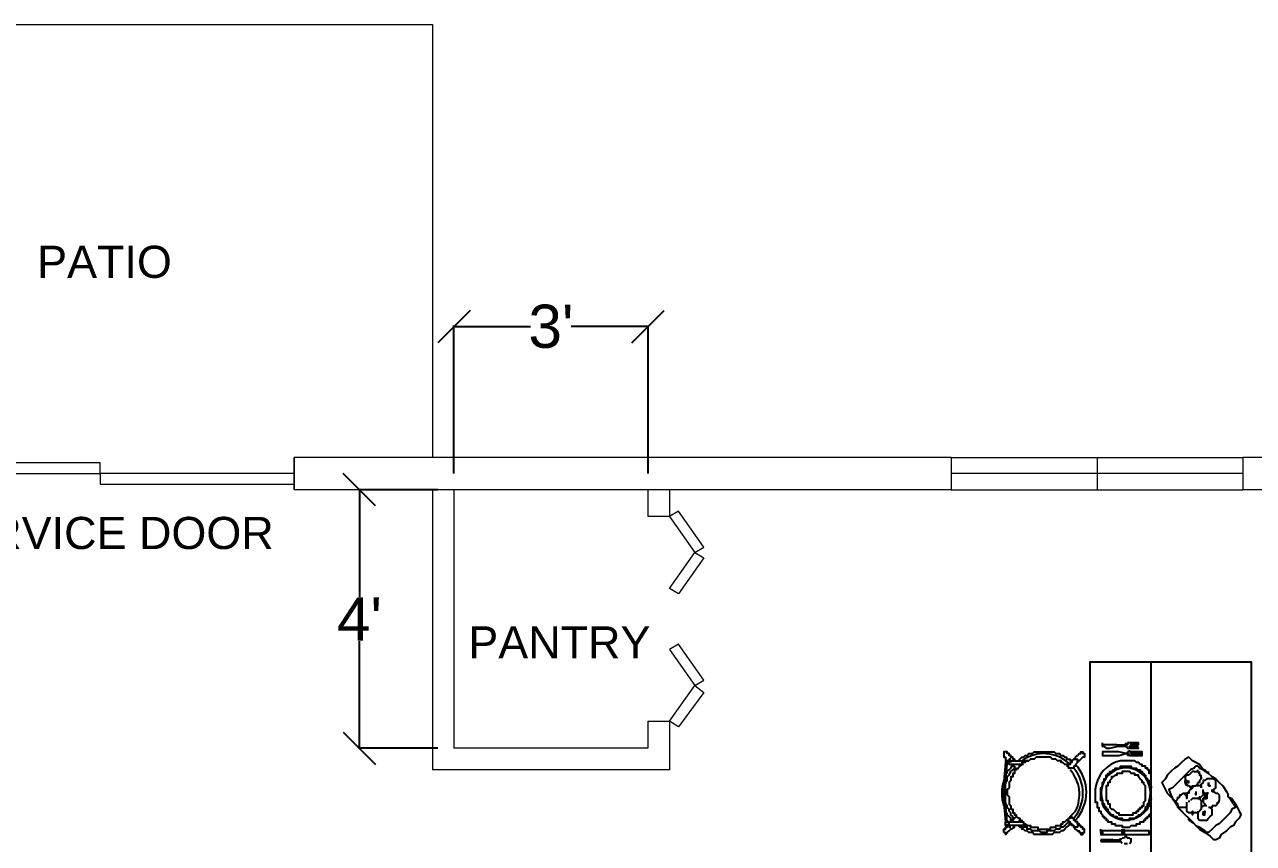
# Model space of a CAD drawing. Header units: inches. Extents: x 2489 to 11897, y 91 to 1364.
# Drawn here: x 5285.3 to 5512.8, y 1075.4 to 1227.1 of the extents above; entities that cross this region are included whole.
import ezdxf

# ---------------------------------------------------------------- set-up
doc = ezdxf.new("R2010")
doc.units = ezdxf.units.IN
doc.header["$MEASUREMENT"] = 0
doc.layers.add('PDF2_Geometry', color=7, linetype='Continuous')
doc.layers.add('PDF2_Text', color=7, linetype='Continuous')
doc.styles.add('PDF Arial', font='arial.ttf')
doc.styles.get("Standard").update_dxf_attribs({"font": 'arial.ttf'})
doc.dimstyles.get("Standard").update_dxf_attribs({"dimtxt": 8, "dimasz": 6, "dimexe": 0.18, "dimexo": 3, "dimgap": 0.09, "dimtad": 0, "dimtih": 1, "dimtoh": 1, "dimdec": 4, "dimzin": 0, "dimdsep": 46, "dimlunit": 4, "dimtxsty": 'Standard', "dimblk": 'OBLIQUE', "dimcen": 0.09, "dimadec": 0, "dimazin": 0, "dimtfac": 1, "dimtdec": 4, "dimtofl": 0, "dimtmove": 0, "dimatfit": 3, "dimldrblk": 'OBLIQUE', "dimfxl": 1, "dimtolj": 1, "dimtzin": 0, "dimarcsym": 0})

# ---------------------------------------------------------------- blocks, each defined once
blk = doc.blocks.new('_Oblique')
at = {"color": 0, "linetype": 'ByBlock', "lineweight": -2}
blk.add_line((-0.5, -0.5), (0.5, 0.5), dxfattribs=at)
blk = doc.blocks.new('*D144')
at = {"layer": 'Defpoints', "color": 0, "lineweight": 15, "transparency": 16777216}
for p in [(5347.27, 1140.93), (5364.77, 1140.93), (5364.77, 1093.04)]:
    blk.add_point(p, dxfattribs=at)
at = {"layer": 'PDF2_Geometry', "color": 0, "lineweight": -2, "transparency": 16777216}
for p, q in [((5361.77, 1140.93), (5347.09, 1140.93)), ((5347.27, 1140.93), (5347.27, 1121.07)), ((5347.27, 1093.04), (5347.27, 1112.89)), ((5361.77, 1093.04), (5347.09, 1093.04))]:
    blk.add_line(p, q, dxfattribs=at)
at = {"layer": 'PDF2_Geometry', "color": 0, "lineweight": -2, "transparency": 16777216, "xscale": 6, "yscale": 6, "zscale": 6}
for p, rotation in [((5347.27, 1140.93), 90), ((5347.27, 1093.04), 270)]:
    blk.add_blockref('_Oblique', p, dxfattribs=dict(at, rotation=rotation))
at = {"layer": 'PDF2_Geometry', "color": 0, "lineweight": 9, "transparency": 16777216, "insert": (5347.27, 1116.98), "char_height": 8, "attachment_point": 5}
blk.add_mtext("\\A1;4'", dxfattribs=at)
blk = doc.blocks.new('*D145')
at = {"layer": 'Defpoints', "color": 0, "lineweight": 15, "transparency": 16777216}
for p in [(5400.7, 1171.15), (5364.77, 1140.93), (5400.7, 1140.93)]:
    blk.add_point(p, dxfattribs=at)
at = {"layer": 'PDF2_Geometry', "color": 0, "lineweight": -2, "transparency": 16777216}
for p, q in [((5364.77, 1143.93), (5364.77, 1171.33)), ((5364.77, 1171.15), (5378.97, 1171.15)), ((5400.7, 1171.15), (5386.5, 1171.15)), ((5400.7, 1143.93), (5400.7, 1171.33))]:
    blk.add_line(p, q, dxfattribs=at)
at = {"layer": 'PDF2_Geometry', "color": 0, "lineweight": -2, "transparency": 16777216, "xscale": 6, "yscale": 6, "zscale": 6, "rotation": 180}
blk.add_blockref('_Oblique', (5364.77, 1171.15), dxfattribs=at)
at = {"layer": 'PDF2_Geometry', "color": 0, "lineweight": -2, "transparency": 16777216, "xscale": 6, "yscale": 6, "zscale": 6}
blk.add_blockref('_Oblique', (5400.7, 1171.15), dxfattribs=at)
at = {"layer": 'PDF2_Geometry', "color": 0, "lineweight": 9, "transparency": 16777216, "insert": (5382.73, 1171.15), "char_height": 8, "attachment_point": 5}
blk.add_mtext("\\A1;3'", dxfattribs=at)

msp = doc.modelspace()

# ---------------------------------------------------------------- linework, layer by layer
at = {"layer": 'PDF2_Geometry', "lineweight": 9}
for p, q in [((5456.85133, 1146.91351), (5456.85132, 1140.92625)), ((5456.85133, 1146.91351), (5510.85132, 1146.91351)), ((5483.85132, 1146.91351), (5483.85132, 1140.92625)), ((5510.85132, 1146.91351), (5510.85132, 1140.92625)), ((5510.85132, 1143.92629), (5456.85132, 1143.92629)), ((5456.85132, 1140.92629), (5510.85132, 1140.92629))]:
    msp.add_line(p, q, dxfattribs=at)
for points in [[(5240.70423, 1216.77058), (5240.70423, 1227.08193), (5360.78094, 1227.08193), (5360.78094, 1146.91989)], [(5362.11146, 1140.93268), (5340.49101, 1140.93268)], [(5404.68717, 1135.94329), (5409.34387, 1129.29094), (5411.00696, 1128.29298), (5406.35026, 1121.64063), (5404.68717, 1122.63846), (5409.34387, 1129.29094), (5411.00696, 1130.28876), (5406.35026, 1136.94124), (5404.68717, 1135.94329), (5400.69568, 1135.94329)], [(5400.69568, 1098.02433), (5404.68717, 1098.02433), (5409.34387, 1104.67681), (5411.00696, 1105.67464), (5406.35026, 1112.32711), (5404.68717, 1111.32929), (5409.34387, 1104.67681), (5411.00696, 1103.34629), (5406.35026, 1097.02651), (5404.68717, 1098.02433)]]:
    msp.add_lwpolyline(points, dxfattribs=at)
at = {"layer": 'PDF2_Geometry', "lineweight": 20}
for points in [[(5456.85133, 1146.91351), (5335.16902, 1146.91986)], [(5335.16905, 1143.92628), (5335.16905, 1146.91988)], [(5606.92164, 1146.91986), (5510.85132, 1146.91986)], [(5456.85132, 1140.92625), (5335.169, 1140.93271)], [(5360.78094, 1140.93271), (5360.78094, 1089.04357)], [(5364.77241, 1140.93271), (5364.77241, 1093.03504)], [(5400.69565, 1140.93271), (5400.69565, 1135.94335)], [(5404.68712, 1140.93271), (5404.68712, 1135.94335)], [(5600.93448, 1140.93264), (5510.85132, 1140.93264)], [(5400.69565, 1098.0244), (5400.69565, 1093.03504)], [(5404.68712, 1098.0244), (5404.68712, 1089.04357)], [(5400.69568, 1093.03501), (5364.77244, 1093.03501)], [(5404.68714, 1089.04354), (5360.78094, 1089.04354)]]:
    msp.add_lwpolyline(points, dxfattribs=at)
msp.add_lwpolyline([(5335.16905, 1146.91988), (5335.16905, 1140.93268)], close=True, dxfattribs=at)
msp.add_lwpolyline([(5335.16905, 1146.91988), (5335.16905, 1140.93268)], close=True, dxfattribs=at)
at = {"layer": 'PDF2_Geometry', "lineweight": 9}
for points in [[(5299.24581, 1143.92628), (5299.24581, 1145.92207), (5263.32258, 1145.92207), (5263.32258, 1143.92628)], [(5335.16905, 1141.9305), (5335.16905, 1143.92628), (5299.24581, 1143.92628), (5299.24581, 1141.9305)]]:
    msp.add_lwpolyline(points, close=True, dxfattribs=at)
at = {"layer": 'PDF2_Geometry', "lineweight": 25}
for points in [[(5512.45688, 1040.48064), (5512.45688, 1063.76425), (5512.45688, 1064.42951), (5512.45688, 1109.00094), (5493.82997, 1109.00094), (5482.5208, 1109.00094), (5482.5208, 1001.89643), (5511.45899, 1001.89643), (5511.45899, 1011.54251)], [(5468.55071, 1091.03929), (5468.21809, 1091.03929), (5468.21809, 1091.37191), (5467.88547, 1091.37191), (5467.88547, 1091.70453), (5467.55285, 1091.70453), (5467.55285, 1092.03716), (5467.22022, 1092.03716), (5467.22022, 1092.36978), (5466.8876, 1092.36978), (5466.55498, 1092.36978), (5466.55498, 1092.03716), (5466.55498, 1091.70453), (5466.55498, 1091.37191), (5466.8876, 1091.37191), (5466.8876, 1091.03929), (5467.22022, 1090.70667)], [(5469.21591, 1090.70672), (5469.54853, 1091.03934), (5469.88115, 1091.37197), (5470.21378, 1091.37197), (5470.5464, 1091.70459), (5470.87902, 1091.70459), (5471.21164, 1092.03721), (5471.54427, 1092.03721), (5471.87689, 1092.03721), (5472.20951, 1092.36983), (5472.54213, 1092.36983), (5472.87476, 1092.36983), (5473.20738, 1092.36983), (5473.54, 1092.36983), (5473.87262, 1092.36983), (5474.20525, 1092.36983), (5474.53787, 1092.36983), (5474.87049, 1092.36983), (5475.20312, 1092.36983), (5475.53574, 1092.36983), (5475.86836, 1092.36983), (5476.20098, 1092.03721), (5476.53361, 1092.03721), (5476.86623, 1092.03721), (5477.19885, 1091.70459), (5477.53147, 1091.70459), (5477.8641, 1091.37197), (5478.19672, 1091.37197), (5478.19672, 1091.03934), (5478.52934, 1091.03934), (5478.86196, 1091.03934), (5478.86196, 1090.70672), (5479.19459, 1090.70672), (5479.52721, 1091.03934)], [(5479.85986, 1091.03925), (5479.52724, 1091.03925), (5479.85986, 1091.03925), (5479.85986, 1091.37187), (5480.19248, 1091.70449), (5480.52511, 1092.03712), (5480.85773, 1092.03712), (5480.85773, 1092.36974), (5481.19035, 1092.36974), (5481.19035, 1092.03712), (5481.52297, 1092.03712), (5481.52297, 1091.70449), (5481.52297, 1091.37187), (5481.19035, 1091.37187), (5480.85773, 1091.03925), (5480.52511, 1090.70663), (5480.19248, 1090.374), (5479.85986, 1090.04138), (5479.85986, 1089.70876), (5479.52724, 1089.70876), (5479.52724, 1089.37614), (5479.19462, 1089.37614), (5478.86199, 1089.37614), (5478.52937, 1089.37614), (5478.52937, 1089.70876), (5478.19675, 1089.70876)], [(5484.84918, 1093.36771), (5484.84918, 1093.70033), (5484.84918, 1094.03295)], [(5486.17967, 1093.70026), (5485.51442, 1093.70026), (5485.1818, 1093.70026), (5484.84918, 1093.70026)], [(5485.18184, 1093.36764), (5484.84921, 1093.36764), (5484.84921, 1093.70033)], [(5485.18184, 1092.36981), (5484.84921, 1092.36981), (5484.84921, 1092.03712), (5484.84921, 1091.70455), (5485.18183, 1091.70455)], [(5486.17966, 1092.36981), (5485.84704, 1092.36981), (5485.18179, 1092.36981)], [(5485.1818, 1093.36764), (5485.51442, 1093.03501), (5486.17967, 1093.03501)], [(5486.17967, 1091.70455), (5487.84282, 1091.70455), (5489.17328, 1092.03712), (5487.84282, 1092.36981), (5486.17967, 1092.36981)], [(5487.51019, 1093.70028), (5486.1797, 1093.70028)], [(5486.1797, 1093.03504), (5487.51019, 1093.36766)], [(5487.51016, 1093.70026), (5488.84065, 1093.70026), (5489.17327, 1093.70026)], [(5489.17327, 1093.36764), (5488.84065, 1093.36764), (5487.51016, 1093.36764)], [(5489.17326, 1093.70029), (5489.50588, 1093.70029)], [(5489.17326, 1093.36767), (5489.50588, 1093.03505)], [(5489.17328, 1093.36771), (5489.17328, 1093.70033), (5489.17328, 1094.03295)], [(5489.8385, 1092.3698), (5489.50588, 1092.3698)], [(5489.50591, 1093.03507), (5490.17117, 1093.03507), (5490.17117, 1093.36764), (5489.83854, 1093.36764), (5490.17117, 1093.70033), (5491.50163, 1093.70033), (5491.50163, 1094.0329), (5490.17117, 1094.0329), (5489.50591, 1094.0329)], [(5489.50591, 1092.36981), (5489.50591, 1092.03712), (5489.50591, 1091.70455)], [(5489.50593, 1094.03291), (5489.50593, 1093.70028)], [(5489.50593, 1093.03504), (5489.50593, 1093.36766)], [(5489.83854, 1092.03712), (5489.83854, 1091.70455), (5490.5038, 1091.70455), (5492.16689, 1091.70455), (5490.5038, 1091.70455), (5492.16689, 1091.70455), (5492.16689, 1092.03712), (5492.16689, 1092.36981), (5490.5038, 1092.36981), (5492.16689, 1092.36981), (5490.5038, 1092.36981), (5489.83854, 1092.36981), (5489.83854, 1092.70238)], [(5490.17117, 1093.70033), (5490.17117, 1094.0329)], [(5490.17117, 1093.70033), (5491.50163, 1093.70033), (5490.17117, 1093.70033)], [(5491.50163, 1093.36764), (5490.17117, 1093.36764), (5491.50163, 1093.36764)], [(5490.17117, 1092.03712), (5490.17117, 1092.36981)], [(5467.22019, 1090.70672), (5466.88756, 1090.70672), (5466.88756, 1090.37403), (5466.88756, 1090.04146), (5467.22019, 1090.04146), (5467.22019, 1090.37403), (5467.55282, 1090.37403), (5467.55282, 1090.70665), (5467.2202, 1090.70665), (5467.55282, 1090.70665), (5467.88545, 1090.70665), (5468.21807, 1090.70665), (5468.55069, 1090.70665), (5468.88331, 1090.70665), (5469.21594, 1090.70665), (5469.54856, 1090.70665), (5469.88118, 1090.70665), (5470.2138, 1090.70665), (5470.54643, 1090.70665), (5470.87905, 1090.70665), (5471.21167, 1090.70665)], [(5467.22019, 1088.37837), (5467.22019, 1088.71094), (5467.55282, 1089.04351), (5467.88545, 1089.3762), (5468.21808, 1090.04146)], [(5467.88545, 1090.04146), (5468.21807, 1090.04146), (5468.21807, 1089.70884), (5468.5507, 1089.70884), (5468.5507, 1089.37622), (5468.88332, 1089.37622), (5468.88332, 1089.04359), (5468.5507, 1089.04359), (5468.5507, 1088.71097), (5468.5507, 1088.37835), (5468.21807, 1088.37835), (5468.21807, 1088.04573), (5468.21807, 1087.7131), (5467.88545, 1087.7131), (5467.88545, 1087.38048), (5467.88545, 1087.04786), (5467.55283, 1086.71524), (5467.55283, 1086.38261), (5467.55283, 1086.04999), (5467.55283, 1085.71737), (5467.22021, 1085.38475), (5467.22021, 1085.05212), (5467.22021, 1084.7195), (5467.22021, 1084.38688), (5467.55283, 1084.05426), (5467.55283, 1083.72163), (5467.55283, 1083.38901), (5467.55283, 1083.05639), (5467.55283, 1082.72377), (5467.88545, 1082.39114), (5467.88545, 1082.05852), (5467.88545, 1081.7259), (5468.21807, 1081.7259), (5468.21807, 1081.39328), (5468.21807, 1081.06065), (5468.5507, 1081.06065), (5468.5507, 1080.72803), (5468.88332, 1080.72803), (5468.88332, 1080.39541), (5469.21594, 1080.06278), (5469.54856, 1080.06278), (5469.54856, 1079.73016), (5469.88119, 1079.73016), (5469.88119, 1079.39754), (5470.21381, 1079.39754), (5470.21381, 1079.06492), (5470.54643, 1079.06492), (5470.87905, 1078.73229), (5471.21168, 1078.73229)], [(5467.88545, 1091.03929), (5467.55282, 1091.03929), (5467.55282, 1090.70672)], [(5479.19463, 1090.70672), (5479.19463, 1090.3741), (5478.862, 1090.3741), (5478.862, 1090.04148), (5478.52938, 1090.04148), (5478.19676, 1090.04148), (5477.86414, 1090.04148), (5477.53151, 1090.3741), (5477.19889, 1090.3741), (5477.19889, 1090.70672), (5476.86627, 1090.70672), (5476.53364, 1090.70672), (5476.20102, 1091.03934), (5475.8684, 1091.03934), (5475.53578, 1091.03934), (5475.20315, 1091.37197), (5474.87053, 1091.37197), (5474.53791, 1091.37197), (5474.20529, 1091.37197), (5473.87266, 1091.37197), (5473.54004, 1091.37197), (5473.20742, 1091.37197), (5472.8748, 1091.37197), (5472.54217, 1091.37197), (5472.20955, 1091.03934), (5471.87693, 1091.03934), (5471.54431, 1091.03934), (5471.21168, 1090.70672), (5470.87906, 1090.70672), (5470.54644, 1090.70672), (5470.54644, 1090.3741), (5470.21382, 1090.3741), (5469.88119, 1090.3741), (5469.88119, 1090.04148), (5469.54857, 1090.04148), (5469.21595, 1090.04148), (5468.88333, 1090.04148), (5468.5507, 1090.04148), (5468.21808, 1090.04148), (5467.88546, 1090.04148), (5467.55284, 1090.04148), (5467.55284, 1090.3741)], [(5467.88545, 1090.37403), (5467.88545, 1090.70672)], [(5468.21808, 1091.03929), (5468.55071, 1091.03929), (5468.55071, 1090.70672)], [(5470.2138, 1090.04146), (5469.88117, 1090.04146), (5469.54854, 1089.70877), (5469.21591, 1089.3762), (5468.88328, 1089.04351)], [(5469.21591, 1090.04146), (5469.54854, 1090.04146), (5469.54854, 1089.70877)], [(5479.52722, 1091.03925), (5479.1946, 1090.70663)], [(5479.52725, 1091.03929), (5479.85982, 1091.03929), (5480.19245, 1091.03929), (5480.19245, 1090.70672), (5480.19245, 1090.37403), (5480.19245, 1090.70672)], [(5485.18179, 1091.70456), (5485.84704, 1091.70456), (5486.17966, 1091.70456)], [(5489.17328, 1092.03712), (5489.50591, 1092.03712), (5489.17328, 1092.03712)], [(5489.8385, 1091.70455), (5489.50588, 1091.70455)], [(5490.17117, 1092.03712), (5492.16689, 1092.03712), (5490.17117, 1092.03712)], [(5492.16689, 1091.70455), (5492.16689, 1092.03712)], [(5499.48458, 1090.3741), (5498.81933, 1089.70886)], [(5501.48034, 1090.70672), (5500.81508, 1091.37198), (5500.14982, 1091.03929), (5499.48456, 1090.37403)], [(5504.47394, 1088.37831), (5503.47607, 1089.04355), (5502.81083, 1090.04142), (5501.48034, 1090.70667)], [(5466.88756, 1086.0499), (5466.88756, 1086.38252), (5466.88756, 1086.71514), (5467.22018, 1087.04777), (5467.22018, 1087.71301), (5467.55281, 1088.04564), (5467.88543, 1088.71088), (5468.21805, 1089.0435), (5468.55067, 1089.37613)], [(5498.81936, 1089.70877), (5498.1541, 1089.3762), (5497.48884, 1088.71094), (5496.82358, 1088.04568), (5496.49095, 1087.38042), (5495.82575, 1086.71516), (5496.15838, 1086.0499), (5496.82358, 1084.71951), (5497.82147, 1083.72155), (5498.48673, 1082.72372), (5498.48673, 1083.05642), (5498.48673, 1083.38898), (5498.81936, 1083.72155), (5498.81936, 1084.05425)], [(5502.8108, 1089.3762), (5502.47817, 1089.70877), (5502.14554, 1089.70877), (5501.81297, 1089.3762), (5501.14771, 1089.04351), (5500.48245, 1088.37837), (5499.81719, 1087.71311), (5499.15193, 1087.04785), (5498.48673, 1086.38259), (5497.82147, 1085.71733), (5497.15621, 1085.38476), (5497.48884, 1084.38681), (5497.82147, 1083.72155), (5498.48673, 1083.05642), (5498.81936, 1082.39116), (5498.81936, 1082.72372), (5498.48673, 1082.72372), (5499.15198, 1081.72586), (5500.14985, 1080.72799)], [(5500.48245, 1088.04568), (5500.14982, 1087.71311), (5500.14982, 1087.38042), (5500.14982, 1087.04785), (5500.14982, 1086.71516), (5500.14982, 1087.04785)], [(5500.81505, 1088.04571), (5500.48243, 1088.04571)], [(5501.14771, 1088.37837), (5500.81508, 1088.04568)], [(5501.4803, 1088.71095), (5501.14768, 1088.37833)], [(5501.81292, 1088.71094), (5501.4803, 1088.71094)], [(5501.81297, 1088.71094), (5502.14554, 1088.71094), (5502.47817, 1088.71094), (5502.8108, 1088.37837), (5502.8108, 1088.04568), (5503.14343, 1088.04568)], [(5502.47817, 1088.71094), (5502.47817, 1089.04356)], [(5503.14343, 1087.38042), (5503.14343, 1087.71311), (5503.14343, 1087.38042), (5502.8108, 1087.04785), (5502.8108, 1086.71516), (5502.47817, 1086.71516)], [(5502.81079, 1089.37614), (5503.80865, 1089.04352), (5504.4739, 1088.37828)], [(5502.81079, 1088.37832), (5502.81079, 1088.71094)], [(5503.14341, 1087.71308), (5503.14341, 1088.04571)], [(5505.80441, 1087.38042), (5505.13915, 1087.71311), (5504.47395, 1088.37837), (5504.47395, 1088.71094)], [(5466.88756, 1085.71729), (5466.88756, 1086.04991)], [(5500.14981, 1087.04784), (5500.14981, 1086.71522), (5500.14981, 1086.38259)], [(5500.14981, 1087.04783), (5500.14981, 1086.71521)], [(5500.48245, 1087.04785), (5500.48245, 1086.71516), (5500.48245, 1087.04785), (5500.14982, 1087.04785), (5500.14982, 1086.71516), (5500.48245, 1086.71516), (5500.48245, 1087.04785), (5500.48245, 1086.71516), (5500.81508, 1086.71516), (5500.48245, 1086.71516), (5500.14982, 1086.71516)], [(5500.14982, 1086.38259), (5500.48245, 1086.38259)], [(5500.48243, 1086.04997), (5500.48243, 1086.38259)], [(5500.48243, 1086.38258), (5500.48243, 1086.04996)], [(5501.14771, 1086.0499), (5501.14771, 1085.71733), (5500.81508, 1086.0499), (5500.48245, 1086.0499)], [(5500.81505, 1086.71522), (5500.81505, 1087.04784)], [(5501.14771, 1085.71733), (5501.48034, 1086.0499), (5501.48034, 1085.71733), (5501.14771, 1085.38476), (5500.81508, 1085.05207), (5500.81508, 1084.71951), (5500.81508, 1085.05207)], [(5501.4803, 1086.04997), (5501.81292, 1086.04997), (5502.14554, 1086.04997)], [(5502.47817, 1086.0499), (5502.14554, 1086.0499), (5502.47817, 1086.38259), (5502.47817, 1086.71522)], [(5502.81081, 1086.04992), (5502.47819, 1086.04992)], [(5503.47606, 1086.71516), (5503.14343, 1086.38259), (5503.14343, 1086.0499), (5502.8108, 1086.0499)], [(5503.14343, 1085.7173), (5503.14343, 1086.04992), (5503.14343, 1086.38255)], [(5503.14343, 1086.0499), (5503.14343, 1085.71733)], [(5503.80867, 1087.04785), (5503.47605, 1087.04785), (5503.47605, 1086.71523)], [(5503.47605, 1085.05212), (5503.47605, 1085.38474)], [(5505.47178, 1087.38042), (5505.13915, 1087.38042), (5504.80652, 1087.38042), (5504.47395, 1087.38042), (5504.14132, 1087.38042), (5503.80869, 1087.04785)], [(5504.80654, 1086.04999), (5504.47392, 1086.38261)], [(5504.47395, 1086.38259), (5504.47395, 1086.71516)], [(5504.47395, 1086.38259), (5504.47395, 1086.71516)], [(5504.47395, 1086.0499), (5504.47395, 1086.38259)], [(5504.47395, 1086.38259), (5504.47395, 1086.0499)], [(5504.47395, 1086.0499), (5504.47395, 1086.38259)], [(5505.13915, 1085.05207), (5505.47178, 1085.05207), (5505.47178, 1085.38476), (5505.13915, 1085.05207), (5505.13915, 1085.38476)], [(5505.13915, 1085.05207), (5505.13915, 1085.38469)], [(5505.47178, 1085.38476), (5505.80441, 1085.71733), (5505.80441, 1086.0499), (5505.80441, 1086.38259), (5505.80441, 1086.71516), (5505.80441, 1087.04785), (5505.47178, 1087.38048)], [(5505.80439, 1087.38041), (5506.46963, 1086.71516), (5507.13488, 1086.04992), (5507.80012, 1085.05205), (5508.13275, 1084.38681)], [(5466.55493, 1084.38681), (5466.55493, 1084.71951), (5466.55493, 1085.05207)], [(5466.88756, 1083.72155), (5466.88756, 1084.05417)], [(5468.55071, 1080.06281), (5468.21809, 1080.06281), (5468.21809, 1080.39543), (5467.88547, 1080.72805), (5467.88547, 1081.06068), (5467.55285, 1081.3933), (5467.55285, 1081.72592), (5467.22022, 1082.05855), (5467.22022, 1082.39117), (5466.8876, 1082.72379), (5466.8876, 1083.05641), (5466.8876, 1083.38904), (5466.8876, 1083.72166)], [(5484.84921, 1082.72372), (5484.84921, 1083.05642)], [(5498.81936, 1083.72155), (5499.15193, 1084.05425), (5499.15193, 1084.38681), (5499.48456, 1084.38681), (5499.81719, 1084.71951), (5500.14982, 1084.71951), (5500.48245, 1084.71951), (5500.48245, 1084.38681), (5500.48245, 1084.05425), (5500.48245, 1083.72155), (5500.48245, 1084.05425), (5500.48245, 1084.38681), (5500.48245, 1084.05425), (5500.48245, 1083.72155), (5500.48245, 1084.05425)], [(5502.47817, 1083.72155), (5502.8108, 1083.72155), (5502.8108, 1084.05425), (5502.8108, 1083.72155), (5503.14343, 1083.38898), (5503.14343, 1083.05642), (5503.14343, 1082.72372), (5503.14343, 1082.05846), (5503.14343, 1081.7259), (5502.8108, 1081.3932), (5502.47817, 1081.06064), (5502.14554, 1081.06064), (5501.48034, 1081.06064), (5500.81508, 1081.06064), (5500.48245, 1081.3932), (5500.48245, 1081.7259), (5500.48245, 1082.05846), (5500.14982, 1082.05846), (5499.81719, 1082.05846), (5499.48456, 1082.05846), (5499.15193, 1082.05846), (5498.81936, 1082.05846), (5498.81936, 1082.39116), (5498.81936, 1082.05846), (5499.48456, 1081.3932), (5500.1498, 1080.72796), (5500.81505, 1080.06271), (5501.48029, 1079.39747), (5502.14554, 1078.73222), (5502.81079, 1078.3996), (5503.80865, 1077.73435)], [(5500.1498, 1084.38681), (5500.1498, 1084.71943)], [(5500.81508, 1084.71951), (5500.48245, 1084.71951)], [(5500.48245, 1082.05846), (5500.48245, 1082.72372), (5500.48245, 1083.05642)], [(5500.81508, 1083.38898), (5500.81508, 1083.05642)], [(5501.81297, 1083.72155), (5501.48034, 1083.72155), (5501.14771, 1083.38898)], [(5502.47816, 1083.72156), (5501.81292, 1083.72156)], [(5502.14554, 1085.05207), (5502.14554, 1084.71951), (5502.14554, 1084.38681), (5502.14554, 1084.71951), (5502.14554, 1084.38681), (5502.14554, 1084.71943)], [(5503.47606, 1084.71943), (5503.47606, 1084.38681), (5503.14343, 1084.05425), (5502.8108, 1083.72155), (5502.47817, 1083.72155)], [(5503.80865, 1084.38682), (5503.80865, 1084.0542), (5503.47603, 1083.72158)], [(5503.47603, 1083.38895), (5503.47603, 1083.05633)], [(5503.47606, 1084.71951), (5503.47606, 1085.05207), (5503.80869, 1084.71951), (5504.14132, 1084.71951), (5504.14132, 1084.38681), (5503.80869, 1084.38681), (5503.80869, 1084.05425), (5503.80869, 1083.72155), (5504.14132, 1083.72155), (5504.14132, 1084.05425), (5503.80869, 1084.05425), (5503.80869, 1083.72155)], [(5503.47606, 1083.05642), (5503.80869, 1082.72372), (5503.80869, 1082.39116), (5503.47606, 1082.39116)], [(5503.80868, 1083.72159), (5503.80868, 1084.05421)], [(5503.80869, 1084.38681), (5503.80869, 1084.05425), (5503.80869, 1084.38681), (5503.80869, 1084.05425), (5504.14132, 1084.05425), (5504.14132, 1084.38681), (5504.14132, 1084.05425), (5504.14132, 1083.72155), (5504.14132, 1084.05425), (5504.14132, 1083.72155), (5504.14132, 1084.05425), (5503.80869, 1084.05425)], [(5504.14128, 1083.72158), (5504.14128, 1084.0542)], [(5504.1413, 1083.72159), (5504.1413, 1084.05421), (5504.1413, 1084.38684)], [(5506.13704, 1083.05642), (5506.13704, 1082.72372), (5505.80441, 1082.39116), (5505.47178, 1082.39116), (5505.13915, 1082.39116)], [(5505.80439, 1084.71944), (5505.47177, 1085.05207)], [(5505.80441, 1084.71951), (5506.13704, 1084.71951), (5506.46967, 1084.38681), (5506.46967, 1084.05425)], [(5506.13701, 1083.05633), (5506.46964, 1083.05633)], [(5506.13704, 1082.72372), (5506.13704, 1083.05635)], [(5506.46966, 1083.05635), (5506.46966, 1083.38897)], [(5506.46967, 1084.38681), (5506.46967, 1084.05425), (5506.46967, 1083.72155), (5506.46967, 1083.38898)], [(5508.13275, 1084.05425), (5508.13275, 1084.38681)], [(5509.13061, 1082.72369), (5508.46537, 1083.72156), (5508.13275, 1084.05418)], [(5508.13279, 1084.05421), (5508.79803, 1083.72159), (5509.46328, 1082.72372), (5510.12852, 1081.39323)], [(5468.21808, 1079.73012), (5467.88545, 1079.73012), (5467.88545, 1080.06281), (5467.55282, 1080.39538), (5467.22019, 1080.72794), (5467.22019, 1081.06064)], [(5500.81508, 1079.73012), (5500.81508, 1080.06281), (5500.14982, 1080.72794)], [(5501.48031, 1081.06057), (5501.48031, 1081.39319)], [(5501.48034, 1081.06064), (5501.48034, 1081.3932)], [(5501.48034, 1080.72794), (5501.48034, 1081.06064)], [(5502.47817, 1081.3932), (5502.47817, 1081.06064), (5502.47817, 1080.72794), (5502.47817, 1080.39538), (5502.47817, 1080.06281), (5502.8108, 1079.73012), (5503.14343, 1079.73012), (5503.47606, 1079.73012), (5503.80869, 1079.73012), (5504.14132, 1079.73012), (5504.47395, 1080.06281), (5504.80652, 1080.39538)], [(5503.47603, 1082.39106), (5503.14341, 1082.05843)], [(5503.47603, 1080.72796), (5503.47603, 1081.06059)], [(5503.47606, 1081.3932), (5503.47606, 1081.06064), (5503.47606, 1080.72794), (5503.80869, 1080.72794), (5503.80869, 1081.06064), (5503.80869, 1081.3932), (5503.80869, 1081.06064)], [(5503.47606, 1080.72794), (5503.47606, 1081.06064)], [(5504.14128, 1082.39109), (5503.80865, 1082.39109)], [(5509.13063, 1082.72376), (5509.46326, 1082.05851), (5508.79801, 1081.72589), (5508.46539, 1081.06065), (5507.80014, 1080.3954), (5507.1349, 1079.73016), (5506.46965, 1079.06491), (5505.80441, 1078.73229), (5505.13915, 1078.06703), (5504.47395, 1077.40177), (5504.14132, 1077.40177), (5503.80869, 1077.73434)], [(5504.14132, 1082.39116), (5503.80869, 1082.39116)], [(5505.13915, 1081.7259), (5504.80652, 1082.05846), (5504.47395, 1082.05846)], [(5504.80652, 1082.05846), (5505.13915, 1082.05846), (5505.13915, 1082.39109)], [(5510.12852, 1081.39329), (5510.46115, 1080.72805), (5510.12852, 1080.0628), (5509.46328, 1079.39756), (5509.13066, 1078.73231), (5508.46541, 1078.39969), (5507.80017, 1077.73445), (5506.8023, 1077.0692), (5506.46967, 1076.40394), (5505.80441, 1076.07125), (5505.47178, 1076.07125), (5504.80652, 1076.73651)], [(5504.80652, 1080.39532), (5505.13915, 1080.72794), (5505.13915, 1081.06057)], [(5505.13915, 1081.39319), (5505.13915, 1081.72581)], [(5505.13915, 1081.06064), (5505.13915, 1081.3932)], [(5509.46327, 1082.05846), (5509.46327, 1082.39116)], [(5510.4611, 1080.72794), (5510.4611, 1081.06064)], [(5466.55495, 1077.40181), (5466.55495, 1077.73444), (5466.55495, 1078.06706), (5466.88757, 1078.06706), (5466.88757, 1078.39968), (5467.22019, 1078.39968), (5467.22019, 1078.7323), (5466.88757, 1078.7323), (5466.88757, 1079.06493), (5466.88757, 1079.39755), (5467.22019, 1079.39755), (5467.55281, 1079.39755), (5467.88544, 1079.39755), (5468.21806, 1079.39755), (5468.55068, 1079.39755), (5468.8833, 1079.39755), (5469.21593, 1079.39755), (5469.54855, 1079.39755), (5469.88117, 1079.39755), (5470.2138, 1079.39755)], [(5467.22019, 1078.73229), (5467.22019, 1079.06485)], [(5467.55282, 1078.73229), (5467.55282, 1078.3996), (5467.88545, 1078.3996)], [(5467.88545, 1079.39755), (5468.21808, 1079.39755), (5468.21808, 1079.73012), (5468.55071, 1080.06281), (5468.88328, 1080.39538)], [(5468.21808, 1078.3996), (5468.55071, 1078.3996), (5468.55071, 1078.73229)], [(5469.21592, 1079.39746), (5469.54854, 1079.73008)], [(5478.86199, 1079.39755), (5478.19675, 1079.06493), (5477.86413, 1078.7323), (5477.5315, 1078.39968), (5477.19888, 1078.39968), (5476.86626, 1078.06706), (5476.53364, 1078.06706), (5476.20101, 1078.06706), (5475.86839, 1077.73444), (5475.53577, 1077.73444), (5475.20315, 1077.73444), (5474.87052, 1077.73444), (5474.5379, 1077.73444), (5474.5379, 1077.40181), (5474.20528, 1077.40181), (5473.87266, 1077.40181), (5473.54003, 1077.40181), (5473.20741, 1077.73444), (5472.87479, 1077.73444), (5472.54217, 1077.73444), (5472.20954, 1077.73444), (5471.87692, 1077.73444), (5471.5443, 1078.06706), (5471.21168, 1078.06706), (5470.87905, 1078.06706), (5470.87905, 1078.39968), (5470.54643, 1078.39968), (5470.21381, 1078.39968), (5470.21381, 1078.7323), (5469.88118, 1078.7323)], [(5480.19245, 1078.73229), (5480.19245, 1078.3996), (5479.85982, 1078.3996), (5479.5272, 1078.3996), (5479.5272, 1078.73222), (5479.19458, 1078.73222), (5479.19458, 1079.06484), (5478.86196, 1079.06484), (5478.86196, 1079.39746), (5478.52933, 1079.39746), (5478.52933, 1079.73009), (5478.19671, 1079.73009)], [(5480.19245, 1079.06485), (5480.19245, 1079.39748), (5479.85983, 1079.39748), (5479.85983, 1079.7301), (5479.52721, 1079.7301), (5479.52721, 1080.06272), (5479.19458, 1080.06272), (5479.19458, 1080.39535), (5478.86196, 1080.39535)], [(5479.52725, 1078.3996), (5479.85988, 1078.06697), (5480.1925, 1077.73435), (5480.52512, 1077.73435), (5480.52512, 1077.40173), (5480.85774, 1077.40173), (5480.85774, 1077.0691), (5481.19037, 1077.0691), (5481.19037, 1077.40173), (5481.52299, 1077.40173), (5481.52299, 1077.73435), (5481.52299, 1078.06697), (5481.19037, 1078.06697), (5481.19037, 1078.3996), (5480.85774, 1078.3996), (5480.85774, 1078.73222), (5480.52512, 1078.73222), (5480.52512, 1079.06484), (5480.1925, 1079.06484), (5480.1925, 1078.73222)], [(5500.81509, 1079.73012), (5501.81296, 1079.06488), (5502.81083, 1078.06701), (5503.80869, 1077.40176), (5504.80656, 1076.73652)], [(5466.55493, 1077.40177), (5466.88756, 1077.40177), (5466.88756, 1077.0692), (5467.22019, 1077.40177), (5467.55282, 1077.73434), (5467.88545, 1078.06703), (5468.55071, 1078.3996)], [(5486.17967, 1077.73434), (5485.18184, 1077.73434), (5484.84921, 1077.73434), (5484.51658, 1077.73434), (5484.51658, 1078.06703)], [(5484.51658, 1077.40177), (5484.51658, 1077.0692), (5484.84921, 1077.0692)], [(5484.5166, 1077.40174), (5484.5166, 1077.73436)], [(5484.84921, 1077.73434), (5484.84921, 1077.0692), (5485.18184, 1077.0692)], [(5485.18183, 1077.06909), (5486.17969, 1077.06909)], [(5486.17967, 1077.0692), (5486.84493, 1077.0692)], [(5488.50807, 1077.73436), (5486.84496, 1077.73436), (5486.17971, 1077.73436)], [(5486.84493, 1075.73868), (5487.84282, 1075.73868), (5488.17539, 1075.73868), (5488.17539, 1076.0713), (5488.17539, 1076.40393)], [(5486.84493, 1076.07125), (5487.84282, 1076.07125), (5488.17539, 1076.07125), (5488.50801, 1076.40387)], [(5486.84496, 1077.06912), (5488.50807, 1077.06912), (5488.84069, 1077.06912), (5488.84069, 1077.40174)], [(5488.50801, 1075.406), (5488.17539, 1075.73862), (5488.17539, 1076.07125), (5488.17539, 1076.40387)], [(5488.50802, 1077.73434), (5488.50802, 1078.06703)], [(5488.50802, 1077.0692), (5488.50802, 1077.40177)], [(5488.84065, 1076.40394), (5488.50802, 1076.40394)], [(5488.50807, 1077.06912), (5488.50807, 1077.73436), (5488.84069, 1077.73436), (5488.84069, 1078.06698)], [(5489.17326, 1077.73441), (5488.84063, 1077.73441)], [(5488.84063, 1077.06916), (5489.17326, 1077.06916)], [(5489.8385, 1075.40606), (5490.17112, 1075.73868), (5490.17112, 1076.0713), (5489.8385, 1076.40393), (5489.50588, 1076.40393), (5489.17326, 1076.73655), (5488.84063, 1076.40393)], [(5488.84065, 1077.0692), (5488.84065, 1077.73434), (5488.84065, 1077.0692)], [(5493.16477, 1077.73434), (5492.83215, 1077.73434), (5489.1733, 1077.73434)], [(5489.17331, 1077.06912), (5491.50167, 1077.06912)], [(5490.17112, 1076.0713), (5490.17112, 1076.40393)], [(5491.50165, 1077.06909), (5493.16477, 1077.06909)], [(5493.16478, 1077.06912), (5493.49741, 1077.06912), (5493.49741, 1077.40174), (5493.49741, 1077.73436), (5493.16478, 1077.73436)], [(5484.51658, 1076.07125), (5484.51658, 1075.73868)], [(5485.51446, 1076.07125), (5485.18184, 1076.07125), (5484.5166, 1076.07125)], [(5484.5166, 1075.73862), (5485.18184, 1075.73862), (5485.51446, 1075.73862)], [(5486.8449, 1076.0713), (5485.51441, 1076.0713)], [(5485.51441, 1075.73868), (5486.8449, 1075.73868)], [(5488.84063, 1075.40606), (5489.17326, 1075.40606), (5489.50588, 1075.40606)]]:
    msp.add_lwpolyline(points, dxfattribs=at)
for points in [[(5493.82997, 1059.10755), (5493.82997, 1083.72155, -0.780776406), (5484.84916, 1082.72373), (5484.84916, 1083.05635), (5484.84916, 1083.38898), (5484.51654, 1083.38898), (5484.51654, 1083.7216), (5484.51654, 1084.05422), (5484.51654, 1084.38684), (5484.51654, 1084.71947), (5484.51654, 1085.05209), (5484.51654, 1085.38471), (5484.51654, 1085.71733), (5484.84916, 1086.04996), (5484.84916, 1086.38258), (5484.84916, 1086.7152), (5485.18179, 1087.04782), (5485.18179, 1087.38045), (5485.51441, 1087.38045), (5485.51441, 1087.71307), (5485.51441, 1088.04569), (5485.84703, 1088.04569), (5485.84703, 1088.37831), (5486.17965, 1088.37831), (5486.17965, 1088.71094), (5486.51228, 1088.71094), (5486.8449, 1089.04356), (5487.17752, 1089.04356), (5487.17752, 1089.37618), (5487.51014, 1089.37618), (5487.84277, 1089.37618), (5488.17539, 1089.37618), (5488.17539, 1089.7088), (5488.50801, 1089.7088), (5488.84063, 1089.7088), (5489.17326, 1089.7088), (5489.50588, 1089.7088), (5489.8385, 1089.7088), (5490.17112, 1089.7088), (5490.17112, 1089.37618), (5490.50375, 1089.37618), (5490.83637, 1089.37618), (5491.16899, 1089.37618), (5491.16899, 1089.04356), (5491.50162, 1089.04356), (5491.83424, 1089.04356), (5491.83424, 1088.71094), (5492.16686, 1088.71094), (5492.16686, 1088.37831), (5492.49948, 1088.37831), (5492.49948, 1088.04569), (5492.83211, 1088.04569), (5492.83211, 1087.71307), (5493.16473, 1087.38045), (5493.16473, 1087.04782), (5493.49735, 1087.04782), (5493.49735, 1086.7152), (5493.49735, 1086.38258), (5493.49735, 1086.04996), (5493.82997, 1086.04996), (5493.82997, 1085.71733), (5493.82997, 1109.00094)], [(5469.88117, 1078.73229), (5468.8833, 1078.73229), (5468.55068, 1078.73229), (5468.21806, 1078.73229), (5467.88543, 1078.73229), (5467.55281, 1078.73229), (5467.22019, 1078.73229), (5467.55281, 1078.73229), (5467.55281, 1079.06491), (5467.55281, 1079.39753), (5467.22019, 1079.39753, -0.0625), (5467.22019, 1090.04147)], [(5479.19463, 1079.06485), (5478.52938, 1078.73223), (5478.19676, 1078.39961), (5477.86414, 1078.06699), (5477.53151, 1077.73436), (5477.19889, 1077.73436), (5476.86627, 1077.40174), (5476.53364, 1077.40174), (5476.20102, 1077.40174), (5475.8684, 1077.40174), (5475.53578, 1077.06912), (5475.20315, 1077.06912), (5474.87053, 1077.06912), (5474.53791, 1077.06912), (5474.20529, 1077.06912), (5473.87266, 1077.06912), (5473.54004, 1077.06912), (5473.20742, 1077.06912), (5472.8748, 1077.06912), (5472.54217, 1077.06912), (5472.20955, 1077.06912), (5471.87693, 1077.40174), (5471.54431, 1077.40174), (5471.21168, 1077.40174), (5470.87906, 1077.73436), (5470.54644, 1077.73436), (5470.21382, 1078.06699), (5469.88119, 1078.06699), (5469.88119, 1078.39961), (5469.54857, 1078.39961), (5469.21595, 1078.73223), (5469.54857, 1078.73223), (5469.88119, 1078.73223), (5470.21382, 1078.73223), (5470.54644, 1078.73223), (5470.87906, 1078.73223), (5471.21168, 1078.73223), (5471.54431, 1078.73223), (5471.54431, 1078.39961), (5471.87693, 1078.39961), (5472.20955, 1078.39961), (5472.54217, 1078.39961), (5472.8748, 1078.39961), (5472.8748, 1078.06699), (5473.20742, 1078.06699), (5473.54004, 1078.06699), (5473.87266, 1078.06699), (5474.20529, 1078.06699), (5474.53791, 1078.06699), (5474.87053, 1078.06699), (5475.20315, 1078.06699), (5475.20315, 1078.39961), (5475.53578, 1078.39961), (5475.8684, 1078.39961), (5476.20102, 1078.39961), (5476.20102, 1078.73223), (5476.53364, 1078.73223), (5476.86627, 1078.73223), (5477.19889, 1078.73223), (5477.19889, 1079.06485), (5477.53151, 1079.06485), (5477.53151, 1079.39748), (5477.86414, 1079.39748), (5478.19676, 1079.7301), (5478.52938, 1079.7301), (5478.52938, 1080.06272), (5478.862, 1080.06272), (5478.862, 1080.39535), (5479.19463, 1080.72797), (5479.52725, 1081.06059), (5479.85987, 1081.39321, 0.304836568), (5478.86196, 1089.04352)]]:
    msp.add_lwpolyline(points, format="xyb", dxfattribs=at)
for points in [[(5490.17117, 1093.03507), (5491.50163, 1093.03507)], [(5486.5123, 1081.7259), (5486.84492, 1081.7259), (5487.17754, 1081.39328), (5487.51017, 1081.06065), (5487.84279, 1081.06065), (5487.84279, 1080.72803), (5488.17541, 1080.72803), (5488.50803, 1080.72803), (5488.84066, 1080.72803), (5489.17328, 1080.72803), (5489.5059, 1080.72803), (5489.83853, 1080.72803), (5490.17115, 1080.72803), (5490.50377, 1080.72803), (5490.50377, 1081.06065), (5490.83639, 1081.06065), (5491.16902, 1081.06065), (5491.16902, 1081.39328), (5491.50164, 1081.39328), (5491.50164, 1081.7259), (5491.83426, 1081.7259), (5491.83426, 1082.05852), (5492.16688, 1082.05852), (5492.16688, 1082.39114), (5492.49951, 1082.39114), (5492.49951, 1082.72377), (5492.49951, 1083.05639), (5492.83213, 1083.38901), (5492.83213, 1083.72163), (5492.83213, 1084.05426), (5492.83213, 1084.38688), (5492.83213, 1084.7195), (5492.83213, 1085.05212), (5492.83213, 1085.38475), (5492.83213, 1085.71737), (5492.83213, 1086.04999), (5492.49951, 1086.38261), (5492.49951, 1086.71524), (5492.16688, 1086.71524), (5492.16688, 1087.04786), (5491.83426, 1087.38048), (5491.50164, 1087.7131), (5491.50164, 1088.04573), (5491.16902, 1088.04573), (5490.83639, 1088.04573), (5490.83639, 1088.37835), (5490.50377, 1088.37835), (5490.17115, 1088.37835), (5489.83853, 1088.71097), (5489.5059, 1088.71097), (5489.17328, 1088.71097), (5488.84066, 1088.71097), (5488.50803, 1088.71097), (5488.50803, 1088.37835), (5488.17541, 1088.37835), (5487.84279, 1088.37835), (5487.51017, 1088.37835), (5487.51017, 1088.04573), (5487.17754, 1088.04573), (5486.84492, 1087.7131), (5486.5123, 1087.7131), (5486.5123, 1087.38048), (5486.17968, 1087.04786), (5486.17968, 1086.71524), (5485.84705, 1086.71524), (5485.84705, 1086.38261), (5485.84705, 1086.04999), (5485.51443, 1086.04999), (5485.51443, 1085.71737), (5485.51443, 1085.38475), (5485.51443, 1085.05212), (5485.51443, 1084.7195), (5485.51443, 1084.38688), (5485.51443, 1084.05426), (5485.51443, 1083.72163), (5485.51443, 1083.38901), (5485.84705, 1083.38901), (5485.84705, 1083.05639), (5485.84705, 1082.72377), (5486.17968, 1082.72377), (5486.17968, 1082.39114), (5486.17968, 1082.05852)], [(5500.48245, 1086.71516), (5500.48245, 1087.04785)], [(5504.47395, 1086.71516), (5504.47395, 1086.38259)], [(5504.47395, 1086.0499), (5504.80652, 1086.0499)], [(5500.48245, 1084.38681), (5500.48245, 1084.05425), (5500.14982, 1084.38681), (5500.14982, 1084.71951), (5500.14982, 1084.38681)], [(5500.48245, 1084.38681), (5500.48245, 1084.05425)], [(5502.14554, 1084.71951), (5502.14554, 1084.38681)], [(5503.47606, 1083.38898), (5503.47606, 1083.72155)], [(5504.47395, 1084.71951), (5504.14132, 1084.71951)], [(5501.48034, 1081.06064), (5501.48034, 1080.72794), (5501.48034, 1081.06064), (5501.48034, 1080.72794), (5501.48034, 1081.06064), (5501.48034, 1081.3932)], [(5501.48034, 1081.06064), (5501.48034, 1080.72794)], [(5503.47606, 1081.06064), (5503.47606, 1080.72794)], [(5503.47606, 1081.06064), (5503.47606, 1080.72794)]]:
    msp.add_lwpolyline(points, close=True, dxfattribs=at)
for points in [[(5483.51869, 1085.38476), (5483.51869, 1084.71951), (5483.51869, 1084.05425), (5483.51869, 1083.72162), (5483.51869, 1083.389), (5483.51869, 1083.05638), (5483.85131, 1083.05638), (5483.85131, 1082.72376), (5483.85131, 1082.39113), (5483.85131, 1082.05851), (5484.18394, 1082.05851), (5484.18394, 1081.72589), (5484.18394, 1081.39326), (5484.51656, 1081.39326), (5484.51656, 1081.06064), (5484.84918, 1080.72802), (5484.84918, 1080.3954), (5485.1818, 1080.3954), (5485.1818, 1080.06277), (5485.51443, 1080.06277), (5485.51443, 1079.73015), (5485.84705, 1079.73015), (5485.84705, 1079.39753), (5486.17967, 1079.39753), (5486.51229, 1079.39753), (5486.51229, 1079.06491), (5486.84492, 1079.06491), (5487.17754, 1079.06491), (5487.17754, 1078.73228), (5487.51016, 1078.73228), (5487.84278, 1078.73228), (5488.17541, 1078.73228), (5488.50803, 1078.73228), (5488.50803, 1078.39966), (5488.84065, 1078.39966), (5489.17327, 1078.39966), (5489.5059, 1078.39966), (5489.83852, 1078.39966), (5490.17114, 1078.73228), (5490.50376, 1078.73228), (5490.83639, 1078.73228), (5491.16901, 1078.73228), (5491.16901, 1079.06491), (5491.50163, 1079.06491), (5491.83425, 1079.06491), (5491.83425, 1079.39753), (5492.16688, 1079.39753), (5492.4995, 1079.39753), (5492.4995, 1079.73015), (5492.83212, 1079.73015), (5492.83212, 1080.06277), (5493.16474, 1080.06277), (5493.16474, 1080.3954), (5493.49737, 1080.3954), (5493.49737, 1080.72802), (5493.82999, 1081.06064), (5493.82999, 1081.39326), (5493.82999, 1081.72589), (5493.82999, 1082.05851), (5493.82999, 1082.39113), (5493.82999, 1082.72376), (5493.82999, 1083.05638), (5493.82999, 1083.389), (5493.82999, 1083.72162), (5493.82999, 1084.05425), (5493.82999, 1084.38687), (5493.82999, 1084.71949), (5493.82999, 1085.05211), (5493.82999, 1085.38474), (5493.82999, 1085.71736), (5493.82999, 1086.04998), (5493.82999, 1086.3826), (5493.82999, 1086.71523), (5493.82999, 1087.04785), (5493.82999, 1087.38047), (5493.82999, 1087.71309), (5493.82999, 1088.04572), (5493.82999, 1088.37834), (5493.49737, 1088.37834), (5493.49737, 1088.71096), (5493.49737, 1089.04358), (5493.16474, 1089.04358), (5493.16474, 1089.37621), (5492.83212, 1089.37621), (5492.83212, 1089.70883), (5492.4995, 1089.70883), (5492.16688, 1089.70883), (5492.16688, 1090.04145), (5491.83425, 1090.04145), (5491.50163, 1090.37407), (5491.16901, 1090.37407), (5490.83639, 1090.7067), (5490.50376, 1090.7067), (5490.17114, 1090.7067), (5489.83852, 1090.7067), (5489.5059, 1090.7067), (5489.17327, 1090.7067), (5488.84065, 1090.7067), (5488.50803, 1090.7067), (5488.17541, 1090.7067, 0.336875628)], [(5484.84921, 1083.38898), (5484.84921, 1083.05636), (5485.18183, 1082.72374), (5485.18183, 1082.39112), (5485.51446, 1082.05849), (5485.51446, 1081.72587), (5485.84708, 1081.72587), (5485.84708, 1081.39325), (5486.1797, 1081.06063), (5486.51232, 1080.728), (5486.84495, 1080.728), (5486.84495, 1080.39538), (5487.17757, 1080.39538), (5487.51019, 1080.39538), (5487.51019, 1080.06276), (5487.84281, 1080.06276), (5488.17544, 1080.06276), (5488.50806, 1080.06276), (5488.50806, 1079.73014), (5488.84068, 1079.73014), (5489.17331, 1079.73014), (5489.50593, 1079.73014), (5489.83855, 1079.73014), (5489.83855, 1080.06276), (5490.17117, 1080.06276), (5490.5038, 1080.06276), (5490.83642, 1080.06276), (5491.16904, 1080.39538), (5491.50166, 1080.39538), (5491.50166, 1080.728), (5491.83429, 1080.728), (5492.16691, 1081.06063), (5492.49953, 1081.39325), (5492.83215, 1081.72587), (5492.83215, 1082.05849), (5493.16478, 1082.39112), (5493.16478, 1082.72374), (5493.4974, 1083.05636), (5493.4974, 1083.38898, 1.387425887)]]:
    msp.add_lwpolyline(points, format="xyb", close=True, dxfattribs=at)
for centre, radius, start, end in [((5511.95792, 1084.88582), 45.40329, 173.057205, 186.942795), ((5473.97938, 1085.07944), 6.96144, 45.4622857, 126.0649247), ((5474.20524, 1084.88581), 7.65213, 317.6425453, 42.3574547), ((5473.97246, 1084.71948), 7.2485, 320.0261104, 39.9738896), ((5474.37156, 1084.71952), 8.15604, 163.4126614, 196.5873386)]:
    msp.add_arc(centre, radius, start, end, dxfattribs=at)

# ---------------------------------------------------------------- texts
at = {"layer": 'PDF2_Text', "attachment_point": 7, "style": 'PDF Arial'}
for s, insert, char_height in [('PATIO', (5287.60253, 1180.07684), 5.952435), ('SERVICE DOOR', (5267.64603, 1129.85065), 5.9524346), ('PANTRY', (5367.43102, 1109.66323), 5.952435)]:
    msp.add_mtext(s, dxfattribs=dict(at, insert=insert, char_height=char_height))

# ---------------------------------------------------------------- dimensions: what is measured, and where the dimension line sits
at = {"layer": 'PDF2_Geometry', "lineweight": 9}
dim = msp.add_linear_dim(base=(5400.69565, 1171.14617), p1=(5364.77241, 1140.93271), p2=(5400.69565, 1140.92923), text="3'", dimstyle='Standard', dxfattribs=at)
dim.commit()
dim.dimension.update_dxf_attribs({"geometry": '*D145', "text_midpoint": (5382.73403, 1171.14617)})
dim = msp.add_linear_dim(base=(5347.27045, 1140.93271), p1=(5364.77241, 1093.03504), p2=(5364.77241, 1140.93271), angle=90, text="4'", dimstyle='Standard', dxfattribs=at)
dim.commit()
dim.dimension.update_dxf_attribs({"geometry": '*D144', "text_midpoint": (5347.27045, 1116.98387)})

doc.saveas('drawing.dxf')
